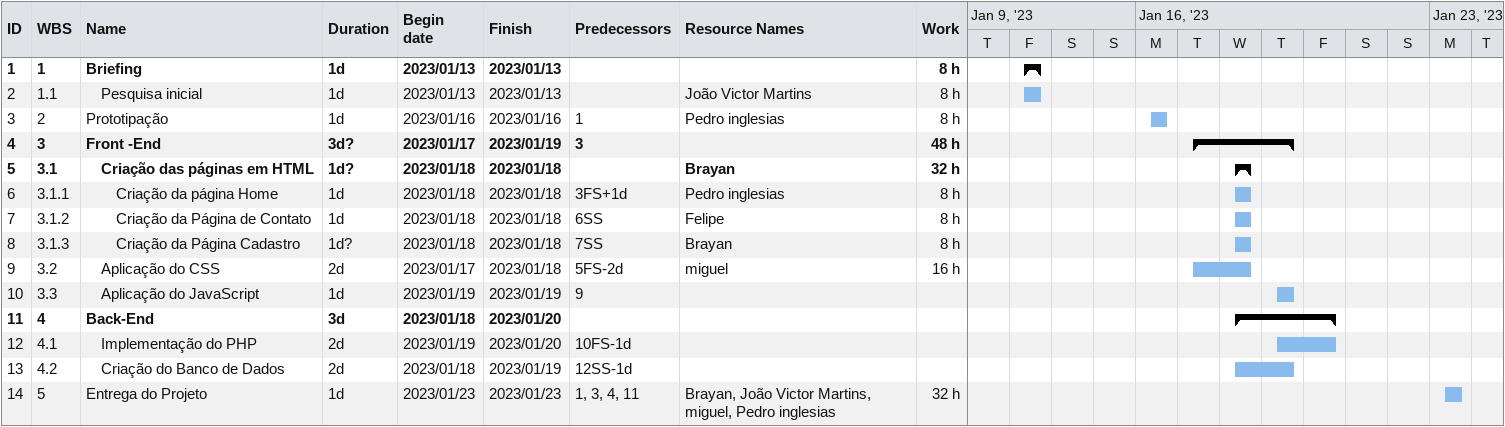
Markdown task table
| ID | WBS | Task | Duration | Start | Finish | Predecessors | Resources | Work (h) |
|---|---|---|---|---|---|---|---|---|
| 1 | 1 | **Briefing** | 1d | 2023-01-13 | 2023-01-13 |  |  | 8 |
| 2 | 1.1 | Pesquisa inicial | 1d | 2023-01-13 | 2023-01-13 |  | João Victor Martins | 8 |
| 3 | 2 | Prototipação | 1d | 2023-01-16 | 2023-01-16 | 1 | Pedro inglesias | 8 |
| 4 | 3 | **Front -End** | 3d? | 2023-01-17 | 2023-01-19 | 3 |  | 48 |
| 5 | 3.1 | **Criação das páginas em HTML** | 1d? | 2023-01-18 | 2023-01-18 |  | Brayan | 32 |
| 6 | 3.1.1 | Criação da página Home | 1d | 2023-01-18 | 2023-01-18 | 3FS+1d | Pedro inglesias | 8 |
| 7 | 3.1.2 | Criação da Página de Contato | 1d | 2023-01-18 | 2023-01-18 | 6SS | Felipe | 8 |
| 8 | 3.1.3 | Criação da Página Cadastro | 1d? | 2023-01-18 | 2023-01-18 | 7SS | Brayan | 8 |
| 9 | 3.2 | Aplicação do CSS | 2d | 2023-01-17 | 2023-01-18 | 5FS-2d | miguel | 16 |
| 10 | 3.3 | Aplicação do JavaScript | 1d | 2023-01-19 | 2023-01-19 | 9 |  |  |
| 11 | 4 | **Back-End** | 3d | 2023-01-18 | 2023-01-20 |  |  |  |
| 12 | 4.1 | Implementação do PHP | 2d | 2023-01-19 | 2023-01-20 | 10FS-1d |  |  |
| 13 | 4.2 | Criação do Banco de Dados | 2d | 2023-01-18 | 2023-01-19 | 12SS-1d |  |  |
| 14 | 5 | Entrega do Projeto | 1d | 2023-01-23 | 2023-01-23 | 1, 3, 4, 11 | Brayan, João Victor Martins, miguel, Pedro inglesias | 32 |
